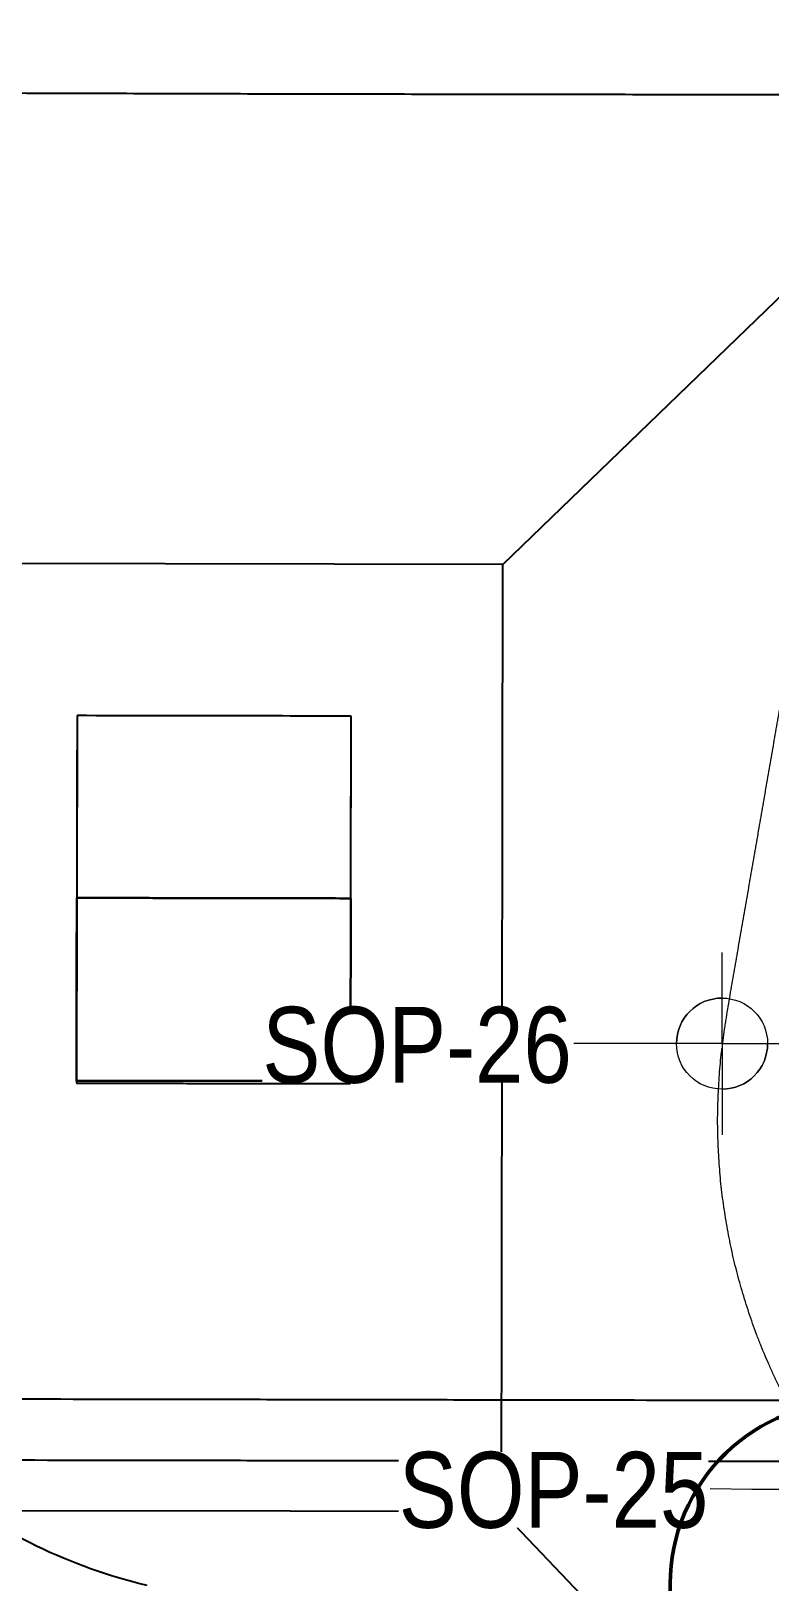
# Model space of a CAD drawing. Header units: metres. Extents: x -1161 to -1080, y 3 to 563.
# Drawn here: x -1115.6 to -1113.17, y 509.77 to 514.87 of the extents above; entities that cross this region are included whole.
import ezdxf

# ---------------------------------------------------------------- set-up
doc = ezdxf.new("R2010")
doc.units = ezdxf.units.M
for name, color, linetype, lineweight in [('A-ANNO-NOTE', 7, 'Continuous', 9), ('A-DETL', 7, 'Continuous', 13), ('A-FLOR', 7, 'Continuous', 50), ('A-GENM', 7, 'Continuous', 35), ('S-FNDN-IDEN', 7, 'Continuous', 18)]:
    doc.layers.add(name, color=color, linetype=linetype, lineweight=lineweight)
doc.layers.add('G-ANNO-SYMB', color=7, linetype='Continuous', lineweight=35, true_color=0x0080ff)
doc.styles.add('Arial Narrow_2', font='ARIALN.TTF', dxfattribs={"height": 0.25})

# ---------------------------------------------------------------- blocks, each defined once
blk = doc.blocks.new('Top of Pavement - RL A - Top of Pavement - RL A-68818558-DRG-2873171 - BARRIER LAYOUT')
at = {"layer": 'A-GENM', "color": 9, "lineweight": 25, "true_color": 0xbebebe}
for points, knots in [([(107.3787, 6.7095), (107.3229, 6.921), (107.2392, 7.2383), (107.1276, 7.6614), (107.0438, 7.9787), (106.9601, 8.296), (106.8485, 8.7191), (106.7173, 9.216), (106.6141, 9.6072), (106.5667, 9.7869)], [0.41818182, 0.41818182, 0.41818182, 0.41818182, 0.42272727, 0.425, 0.42727273, 0.42954545, 0.43181818, 0.43636364, 0.44022405, 0.44022405, 0.44022405, 0.44022405]), ([(106.5149, 9.1997), (106.5707, 8.9882), (106.6545, 8.6709), (106.7518, 8.3021), (106.7933, 8.1448), (106.8069, 8.0933)], [0.563636364, 0.563636364, 0.563636364, 0.563636364, 0.568181818, 0.570454545, 0.571561572, 0.571561572, 0.571561572, 0.571561572]), ([(106.8498, 7.9306), (106.8777, 7.8248), (106.9335, 7.6133), (107.0381, 7.217), (107.1148, 6.9265), (107.1635, 6.7418)], [0.572727273, 0.572727273, 0.572727273, 0.572727273, 0.575, 0.577272727, 0.581242451, 0.581242451, 0.581242451, 0.581242451])]:
    blk.add_open_spline(points, degree=3, knots=knots, dxfattribs=at)
for points in [[(106.4162, 9.574), (106.4491, 9.4493), (106.482, 9.3245), (106.5149, 9.1997)], [(106.807, 8.0928), (106.8213, 8.0387), (106.8356, 7.9846), (106.8498, 7.9306)]]:
    blk.add_open_spline(points, degree=3, dxfattribs=at)
blk = doc.blocks.new('T2DPAA-T2D-C3S-RS-M3D-100334_rvt-1-DRG-2873171 - BARRIER LAYOUT')
at = {"layer": 'A-GENM', "color": 254, "lineweight": 25, "true_color": 0xd1d1d1}
for p, q in [((-1114.0505, 513.1146), (-1112.4519, 514.6605)), ((-1114.0505, 513.1146), (-1116.6365, 513.1192)), ((-1114.0554, 509.997), (-1114.0505, 513.1146)), ((-1115.4521, 512.6167), (-1115.4542, 511.4067)), ((-1114.5501, 512.6151), (-1115.4521, 512.6167)), ((-1114.5523, 511.4051), (-1114.5501, 512.6151)), ((-1115.4542, 511.4067), (-1115.4523, 511.4067)), ((-1115.4522, 511.4067), (-1115.2524, 511.4064)), ((-1115.2522, 511.4064), (-1115.1523, 511.4062)), ((-1115.1522, 511.4062), (-1115.0534, 511.406)), ((-1115.0522, 511.406), (-1114.9531, 511.4059)), ((-1114.9523, 511.4059), (-1114.8529, 511.4057)), ((-1114.8523, 511.4057), (-1114.7527, 511.4055)), ((-1114.7523, 511.4055), (-1114.6525, 511.4053)), ((-1114.6523, 511.4053), (-1114.5524, 511.4051)), ((-1115.7892, 510.0001), (-1114.7511, 509.9982)), ((-1114.7501, 509.9982), (-1114.0554, 509.997)), ((-1114.0554, 509.997), (-1113.7723, 509.6998))]:
    blk.add_line(p, q, dxfattribs=at)
at = {"layer": 'A-GENM', "color": 9, "lineweight": 25, "true_color": 0xbebebe}
for p, q in [((-1115.4532, 512.0167), (-1115.4533, 511.9415)), ((-1114.5513, 511.94), (-1114.5512, 512.0151)), ((-1115.4533, 511.9415), (-1115.4534, 511.8662)), ((-1114.5514, 511.8649), (-1114.5513, 511.94)), ((-1115.4534, 511.8662), (-1115.4536, 511.791)), ((-1114.5516, 511.7898), (-1114.5514, 511.8649)), ((-1115.4536, 511.791), (-1115.4537, 511.7157)), ((-1114.5517, 511.7146), (-1114.5516, 511.7898)), ((-1115.4537, 511.7157), (-1115.4538, 511.6405)), ((-1114.5518, 511.6395), (-1114.5517, 511.7146)), ((-1115.4538, 511.6405), (-1115.454, 511.5652)), ((-1114.552, 511.5644), (-1114.5518, 511.6395)), ((-1115.454, 511.5652), (-1115.4541, 511.49)), ((-1114.5521, 511.4893), (-1114.552, 511.5644)), ((-1115.4541, 511.49), (-1115.4542, 511.4147)), ((-1114.5522, 511.4141), (-1114.5521, 511.4893)), ((-1115.4542, 511.4147), (-1115.4542, 511.4067))]:
    blk.add_line(p, q, dxfattribs=at)
at = {"layer": 'A-GENM', "color": 253, "lineweight": 25, "true_color": 0xa3a3a3}
for p, q in [((-1115.4533, 511.9415), (-1115.4532, 512.0167)), ((-1114.5512, 512.0151), (-1114.5513, 511.94)), ((-1115.4534, 511.8662), (-1115.4533, 511.9415)), ((-1114.5513, 511.94), (-1114.5514, 511.8649)), ((-1115.4536, 511.791), (-1115.4534, 511.8662)), ((-1114.5514, 511.8649), (-1114.5516, 511.7898)), ((-1115.4537, 511.7157), (-1115.4536, 511.791)), ((-1114.5516, 511.7898), (-1114.5517, 511.7146)), ((-1115.4538, 511.6405), (-1115.4537, 511.7157)), ((-1114.5517, 511.7146), (-1114.5518, 511.6395)), ((-1115.454, 511.5652), (-1115.4538, 511.6405)), ((-1114.5518, 511.6395), (-1114.552, 511.5644)), ((-1115.4541, 511.49), (-1115.454, 511.5652)), ((-1114.552, 511.5644), (-1114.5521, 511.4893)), ((-1115.4542, 511.4147), (-1115.4541, 511.49)), ((-1114.5521, 511.4893), (-1114.5522, 511.4141))]:
    blk.add_line(p, q, dxfattribs=at)
at = {"layer": 'A-GENM', "color": 9, "lineweight": 25, "true_color": 0xbebebe, "flags": 128}
for points in [[(-1115.4521, 512.6167), (-1115.4522, 512.5417), (-1115.4524, 512.4667), (-1115.4525, 512.3917), (-1115.4526, 512.3167), (-1115.4528, 512.2417), (-1115.4529, 512.1667), (-1115.453, 512.0917), (-1115.4532, 512.0167)], [(-1114.5512, 512.0151), (-1114.551, 512.0901), (-1114.5509, 512.1651), (-1114.5508, 512.2401), (-1114.5506, 512.3151), (-1114.5505, 512.3901), (-1114.5504, 512.4651), (-1114.5502, 512.5401), (-1114.5501, 512.6151)], [(-1115.4532, 512.0167), (-1115.4533, 511.9415), (-1115.4534, 511.8662), (-1115.4536, 511.791), (-1115.4537, 511.7157), (-1115.4538, 511.6405), (-1115.454, 511.5652), (-1115.4541, 511.49), (-1115.4542, 511.4147)], [(-1114.5522, 511.4141), (-1114.5521, 511.4893), (-1114.552, 511.5644), (-1114.5518, 511.6395), (-1114.5517, 511.7146), (-1114.5516, 511.7898), (-1114.5514, 511.8649), (-1114.5513, 511.94), (-1114.5512, 512.0151)], [(-1114.5523, 511.4051), (-1114.5522, 511.4096), (-1114.5522, 511.4141)]]:
    blk.add_lwpolyline(points, dxfattribs=at)
at = {"layer": 'A-GENM', "color": 9, "lineweight": 25, "true_color": 0xbebebe}
for points, knots in [([(-1119.2057, 514.6799), (-1118.9555, 514.6791), (-1118.4553, 514.6773), (-1117.7048, 514.6744), (-1117.0795, 514.6722), (-1116.5792, 514.6703), (-1116.204, 514.6689), (-1115.8288, 514.6674), (-1115.4536, 514.6661), (-1115.0784, 514.665), (-1114.7032, 514.6639), (-1114.3279, 514.6633), (-1113.9527, 514.6628), (-1113.5775, 514.6622), (-1113.0773, 514.6615), (-1112.7021, 514.6609), (-1112.4519, 514.6605)], [0, 0, 0, 0, 0.111111, 0.222222, 0.333333, 0.388889, 0.444444, 0.5, 0.555556, 0.611111, 0.666667, 0.722222, 0.777778, 0.833333, 0.888889, 1, 1, 1, 1]), ([(-1114.5501, 512.6151), (-1114.6837, 512.6154), (-1114.9844, 512.6159), (-1115.2851, 512.6165), (-1115.4521, 512.6167)], [0, 0, 0, 0, 0.444444, 1, 1, 1, 1])]:
    blk.add_open_spline(points, degree=3, knots=knots, dxfattribs=at)
for points in [[(-1115.3529, 512.0166), (-1115.3863, 512.0166), (-1115.4198, 512.0167), (-1115.4532, 512.0167)], [(-1115.2527, 512.0164), (-1115.2861, 512.0165), (-1115.3195, 512.0165), (-1115.3529, 512.0166)], [(-1115.1525, 512.0162), (-1115.1859, 512.0163), (-1115.2193, 512.0163), (-1115.2527, 512.0164)], [(-1115.0523, 512.016), (-1115.0857, 512.0161), (-1115.1191, 512.0162), (-1115.1525, 512.0162)], [(-1114.9521, 512.0159), (-1114.9855, 512.0159), (-1115.0189, 512.016), (-1115.0523, 512.016)], [(-1114.8518, 512.0157), (-1114.8852, 512.0157), (-1114.9186, 512.0158), (-1114.9521, 512.0159)], [(-1114.7516, 512.0155), (-1114.785, 512.0156), (-1114.8184, 512.0156), (-1114.8518, 512.0157)], [(-1114.6514, 512.0153), (-1114.6848, 512.0154), (-1114.7182, 512.0154), (-1114.7516, 512.0155)], [(-1114.5512, 512.0151), (-1114.5846, 512.0152), (-1114.618, 512.0153), (-1114.6514, 512.0153)], [(-1115.4542, 511.4147), (-1115.4208, 511.4147), (-1115.3874, 511.4147), (-1115.354, 511.4147)], [(-1115.4542, 511.4067), (-1115.4536, 511.4067), (-1115.453, 511.4067), (-1115.4523, 511.4067)], [(-1115.4522, 511.4067), (-1115.3856, 511.4066), (-1115.319, 511.4065), (-1115.2524, 511.4064)], [(-1115.354, 511.4147), (-1115.3206, 511.4147), (-1115.2872, 511.4146), (-1115.2538, 511.4146)], [(-1115.2538, 511.4146), (-1115.2204, 511.4146), (-1115.187, 511.4146), (-1115.1536, 511.4145)], [(-1115.2522, 511.4064), (-1115.2189, 511.4063), (-1115.1856, 511.4063), (-1115.1523, 511.4062)], [(-1115.1536, 511.4145), (-1115.1202, 511.4145), (-1115.0868, 511.4145), (-1115.0533, 511.4145)], [(-1115.1522, 511.4062), (-1115.1192, 511.4062), (-1115.0863, 511.4061), (-1115.0534, 511.406)], [(-1115.0533, 511.4145), (-1115.0199, 511.4145), (-1114.9865, 511.4144), (-1114.9531, 511.4144)], [(-1115.0522, 511.406), (-1115.0192, 511.406), (-1114.9861, 511.4059), (-1114.9531, 511.4059)], [(-1114.9531, 511.4144), (-1114.9197, 511.4144), (-1114.8863, 511.4144), (-1114.8529, 511.4143)], [(-1114.9523, 511.4059), (-1114.9192, 511.4058), (-1114.886, 511.4057), (-1114.8529, 511.4057)], [(-1114.8529, 511.4143), (-1114.8195, 511.4143), (-1114.7861, 511.4143), (-1114.7527, 511.4143)], [(-1114.8523, 511.4057), (-1114.8191, 511.4056), (-1114.7859, 511.4056), (-1114.7527, 511.4055)], [(-1114.7527, 511.4143), (-1114.7193, 511.4143), (-1114.6859, 511.4142), (-1114.6525, 511.4142)], [(-1114.7523, 511.4055), (-1114.719, 511.4054), (-1114.6857, 511.4054), (-1114.6525, 511.4053)], [(-1114.6525, 511.4142), (-1114.619, 511.4142), (-1114.5856, 511.4142), (-1114.5522, 511.4141)], [(-1114.6523, 511.4053), (-1114.619, 511.4053), (-1114.5857, 511.4052), (-1114.5524, 511.4051)]]:
    blk.add_open_spline(points, degree=3, dxfattribs=at)
at = {"layer": 'A-GENM', "color": 253, "lineweight": 25, "true_color": 0xa3a3a3}
for points in [[(-1115.4532, 512.0167), (-1115.4198, 512.0167), (-1115.3863, 512.0166), (-1115.3529, 512.0166)], [(-1115.3529, 512.0166), (-1115.3195, 512.0165), (-1115.2861, 512.0165), (-1115.2527, 512.0164)], [(-1115.2527, 512.0164), (-1115.2193, 512.0163), (-1115.1859, 512.0163), (-1115.1525, 512.0162)], [(-1115.1525, 512.0162), (-1115.1191, 512.0162), (-1115.0857, 512.0161), (-1115.0523, 512.016)], [(-1115.0523, 512.016), (-1115.0189, 512.016), (-1114.9855, 512.0159), (-1114.9521, 512.0159)], [(-1114.9521, 512.0159), (-1114.9186, 512.0158), (-1114.8852, 512.0157), (-1114.8518, 512.0157)], [(-1114.8518, 512.0157), (-1114.8184, 512.0156), (-1114.785, 512.0156), (-1114.7516, 512.0155)], [(-1114.7516, 512.0155), (-1114.7182, 512.0154), (-1114.6848, 512.0154), (-1114.6514, 512.0153)], [(-1114.6514, 512.0153), (-1114.618, 512.0153), (-1114.5846, 512.0152), (-1114.5512, 512.0151)], [(-1115.354, 511.4147), (-1115.3874, 511.4147), (-1115.4208, 511.4147), (-1115.4542, 511.4147)], [(-1115.2538, 511.4146), (-1115.2872, 511.4146), (-1115.3206, 511.4147), (-1115.354, 511.4147)], [(-1115.1536, 511.4145), (-1115.187, 511.4146), (-1115.2204, 511.4146), (-1115.2538, 511.4146)], [(-1115.0533, 511.4145), (-1115.0868, 511.4145), (-1115.1202, 511.4145), (-1115.1536, 511.4145)], [(-1114.9531, 511.4144), (-1114.9865, 511.4144), (-1115.0199, 511.4145), (-1115.0533, 511.4145)], [(-1114.8529, 511.4143), (-1114.8863, 511.4144), (-1114.9197, 511.4144), (-1114.9531, 511.4144)], [(-1114.7527, 511.4143), (-1114.7861, 511.4143), (-1114.8195, 511.4143), (-1114.8529, 511.4143)], [(-1114.6525, 511.4142), (-1114.6859, 511.4142), (-1114.7193, 511.4143), (-1114.7527, 511.4143)], [(-1114.5522, 511.4141), (-1114.5856, 511.4142), (-1114.619, 511.4142), (-1114.6525, 511.4142)]]:
    blk.add_open_spline(points, degree=3, dxfattribs=at)
at = {"layer": 'A-GENM', "color": 253, "lineweight": 25, "true_color": 0xa3a3a3, "rotation": 75.11694444444437}
blk.add_blockref('Top of Pavement - RL A - Top of Pavement - RL A-68818558-DRG-2873171 - BARRIER LAYOUT', (-1134.0578, 404.8616), dxfattribs=at)
blk = doc.blocks.new('Section - SectionHead-4898858-DRG-2873171 - BARRIER LAYOUT')
at = {"layer": 'G-ANNO-SYMB', "lineweight": 9}
h = blk.add_hatch(color=7, dxfattribs=at)
edge = h.paths.add_edge_path()
edge.add_line((-0.002, 0.009), (0.002472, 0.004003))
edge.add_arc((-0.002, 0), 0.006, 41.8277, 138.1723)
edge.add_line((-0.006472, 0.004003), (-0.002, 0.009))
at = {"layer": 'G-ANNO-SYMB', "color": 7, "lineweight": 50}
for p, q in [((-0.002, 0.009), (-0.006472, 0.004003)), ((0.002472, 0.004003), (-0.002, 0.009)), ((0.004, 0), (0.01, 0))]:
    blk.add_line(p, q, dxfattribs=at)
for start, end in [(360, 180), (180, 360)]:
    blk.add_arc((-0.002, 0), 0.006, start, end, dxfattribs=at)

msp = doc.modelspace()

# ---------------------------------------------------------------- linework, layer by layer
at = {"layer": 'A-ANNO-NOTE', "lineweight": 18}
for p, q in [((-1113.3295, 511.5368), (-1113.3295, 511.8368)), ((-1113.3295, 511.5368), (-1113.6295, 511.5368)), ((-1113.3295, 511.5368), (-1113.3295, 511.2368)), ((-1113.3295, 511.5368), (-1113.0295, 511.5368)), ((-1112.9311, 510.0686), (-1113.2311, 510.0686))]:
    msp.add_line(p, q, dxfattribs=at)
msp.add_circle((-1113.3295, 511.5368), 0.15, dxfattribs=at)
for start, end in [(90, 180), (270, 0)]:
    msp.add_arc((-1113.3295, 511.5368), 0.15, start, end, dxfattribs=at)
at = {"layer": 'A-DETL', "lineweight": 25}
msp.add_arc((-1114.8076, 511.4911), 1.7858, 231.7986, 256.5813, dxfattribs=at)
at = {"layer": 'A-FLOR', "lineweight": 18}
for points, knots in [([(-1113.3281, 511.5329), (-1113.3275, 511.5377), (-1113.3252, 511.555), (-1113.3218, 511.5786), (-1113.3181, 511.6035), (-1113.3141, 511.6284), (-1113.3091, 511.6596), (-1113.3027, 511.6969), (-1113.2962, 511.7342), (-1113.2898, 511.7714), (-1113.2811, 511.8212), (-1113.2704, 511.8833), (-1113.2574, 511.9579), (-1113.2444, 512.0324), (-1113.2316, 512.107), (-1113.2186, 512.1816), (-1113.2057, 512.2561), (-1113.1928, 512.3307), (-1113.1799, 512.4053), (-1113.167, 512.4799), (-1113.1541, 512.5544), (-1113.1411, 512.629), (-1113.1282, 512.7036), (-1113.1153, 512.7781), (-1113.1023, 512.8527), (-1113.0894, 512.9273), (-1113.0765, 513.0018), (-1113.0636, 513.0764), (-1113.0507, 513.151), (-1113.0377, 513.2255), (-1113.0248, 513.3001), (-1113.0119, 513.3747), (-1112.999, 513.4492), (-1112.986, 513.5238), (-1112.9731, 513.5984), (-1112.9602, 513.673), (-1112.9473, 513.7475), (-1112.9344, 513.8221), (-1112.9214, 513.8967), (-1112.9085, 513.9712), (-1112.8956, 514.0458), (-1112.8827, 514.1204), (-1112.8697, 514.1949), (-1112.8568, 514.2695), (-1112.8439, 514.3441), (-1112.831, 514.4186), (-1112.818, 514.4932), (-1112.8051, 514.5678), (-1112.7922, 514.6423), (-1112.7793, 514.7169), (-1112.7664, 514.7915), (-1112.7534, 514.8661), (-1112.7405, 514.9406), (-1112.7276, 515.0152), (-1112.7147, 515.0898), (-1112.7017, 515.1643), (-1112.6888, 515.2389), (-1112.6759, 515.3135), (-1112.663, 515.388), (-1112.6501, 515.4626), (-1112.6371, 515.5372), (-1112.6242, 515.6117), (-1112.6113, 515.6863), (-1112.5984, 515.7609), (-1112.5855, 515.8355), (-1112.5725, 515.91), (-1112.5596, 515.9846), (-1112.5467, 516.0592), (-1112.5338, 516.1337), (-1112.5209, 516.2083), (-1112.5079, 516.2829), (-1112.495, 516.3574), (-1112.4821, 516.432), (-1112.4692, 516.5066), (-1112.4562, 516.5811), (-1112.4433, 516.6557), (-1112.4304, 516.7303), (-1112.4175, 516.8049), (-1112.4046, 516.8794), (-1112.3916, 516.954), (-1112.3787, 517.0286), (-1112.3658, 517.1031), (-1112.3529, 517.1777), (-1112.3399, 517.2523), (-1112.327, 517.3268), (-1112.3141, 517.4014), (-1112.3012, 517.476), (-1112.2883, 517.5505), (-1112.2753, 517.6251), (-1112.2624, 517.6997), (-1112.2495, 517.7743), (-1112.2366, 517.8488), (-1112.2237, 517.9234), (-1112.2108, 517.998), (-1112.1978, 518.0725), (-1112.1849, 518.1471), (-1112.172, 518.2217), (-1112.159, 518.2962), (-1112.1461, 518.3708), (-1112.1332, 518.4454), (-1112.1203, 518.5199), (-1112.1074, 518.5945), (-1112.0945, 518.6691), (-1112.0816, 518.7437), (-1112.0686, 518.8182), (-1112.0556, 518.8928), (-1112.0427, 518.9673), (-1112.0298, 519.0419), (-1112.0169, 519.1165), (-1112.004, 519.1911), (-1111.9911, 519.2657), (-1111.9782, 519.3402), (-1111.9653, 519.4148), (-1111.9524, 519.4894), (-1111.9395, 519.5639), (-1111.9265, 519.6385), (-1111.9135, 519.7131), (-1111.9006, 519.7876), (-1111.8877, 519.8622), (-1111.8748, 519.9368), (-1111.8619, 520.0113), (-1111.849, 520.0859), (-1111.8361, 520.1605), (-1111.8232, 520.235), (-1111.8102, 520.3096), (-1111.7973, 520.3842), (-1111.7844, 520.4588), (-1111.7714, 520.5333), (-1111.7585, 520.6079), (-1111.7456, 520.6824), (-1111.7327, 520.757), (-1111.7198, 520.8316), (-1111.7069, 520.9062), (-1111.6939, 520.9807), (-1111.681, 521.0553), (-1111.6681, 521.1299), (-1111.6552, 521.2045), (-1111.6423, 521.279), (-1111.6294, 521.3536), (-1111.6164, 521.4281), (-1111.6035, 521.5027), (-1111.5906, 521.5773), (-1111.5776, 521.6519), (-1111.5647, 521.7264), (-1111.5518, 521.801), (-1111.5389, 521.8756), (-1111.526, 521.9501), (-1111.5131, 522.0247), (-1111.5002, 522.0993), (-1111.4873, 522.1739), (-1111.4743, 522.2484), (-1111.4613, 522.323), (-1111.4484, 522.3976), (-1111.4355, 522.4721), (-1111.4226, 522.5467), (-1111.4097, 522.6213), (-1111.3968, 522.6958), (-1111.3839, 522.7704), (-1111.371, 522.845), (-1111.358, 522.9195), (-1111.3451, 522.9941), (-1111.3322, 523.0687), (-1111.3193, 523.1433), (-1111.3063, 523.2178), (-1111.2934, 523.2924), (-1111.2805, 523.3669), (-1111.2676, 523.4415), (-1111.2547, 523.5161), (-1111.2417, 523.5907), (-1111.2288, 523.6652), (-1111.2159, 523.7398), (-1111.203, 523.8144), (-1111.1922, 523.8765), (-1111.1836, 523.9262), (-1111.1772, 523.9635), (-1111.1718, 523.9946), (-1111.1675, 524.0194), (-1111.1642, 524.0381), (-1111.161, 524.0567), (-1111.1578, 524.0753), (-1111.1545, 524.0939), (-1111.1513, 524.1127), (-1111.1479, 524.1321), (-1111.1445, 524.152), (-1111.1411, 524.1716), (-1111.1378, 524.1904), (-1111.1348, 524.2076), (-1111.132, 524.2239), (-1111.1292, 524.2402), (-1111.1262, 524.2575), (-1111.1229, 524.2766), (-1111.1194, 524.2966), (-1111.1165, 524.3135), (-1111.1142, 524.3267), (-1111.112, 524.3396), (-1111.1092, 524.3553), (-1111.106, 524.3739), (-1111.1028, 524.3924), (-1111.0996, 524.4109), (-1111.0964, 524.4296), (-1111.0921, 524.4544), (-1111.0867, 524.4855), (-1111.0803, 524.5228), (-1111.0716, 524.5725), (-1111.0609, 524.6346), (-1111.048, 524.7092), (-1111.0351, 524.7838), (-1111.0222, 524.8584), (-1111.0092, 524.9329), (-1110.9963, 525.0075), (-1110.979, 525.1069), (-1110.9575, 525.2312), (-1110.936, 525.3555), (-1110.9188, 525.4549), (-1110.9059, 525.5295), (-1110.8929, 525.6041), (-1110.8757, 525.7035), (-1110.8585, 525.8029), (-1110.8413, 525.9023), (-1110.824, 526.0018), (-1110.8068, 526.1012), (-1110.7896, 526.2006), (-1110.7788, 526.2628), (-1110.7702, 526.3125), (-1110.7637, 526.3498), (-1110.7573, 526.387), (-1110.7508, 526.4243), (-1110.7443, 526.4619), (-1110.7378, 526.4994), (-1110.7315, 526.5361), (-1110.7251, 526.5727), (-1110.7187, 526.6101), (-1110.7122, 526.6476), (-1110.7057, 526.6851), (-1110.697, 526.7352), (-1110.6863, 526.7971), (-1110.6733, 526.8718), (-1110.6603, 526.9463), (-1110.6431, 527.0457), (-1110.6216, 527.17), (-1110.5958, 527.3192), (-1110.5743, 527.4434), (-1110.5571, 527.5429), (-1110.5441, 527.6174), (-1110.5312, 527.692), (-1110.5183, 527.7666), (-1110.5054, 527.8412), (-1110.4924, 527.9157), (-1110.4795, 527.9903), (-1110.4666, 528.0649), (-1110.4537, 528.1394), (-1110.4408, 528.214), (-1110.4278, 528.2886), (-1110.4149, 528.3631), (-1110.402, 528.4377), (-1110.3891, 528.5123), (-1110.3762, 528.5869), (-1110.3633, 528.6614), (-1110.3504, 528.736), (-1110.3374, 528.8106), (-1110.3244, 528.8851), (-1110.3115, 528.9597), (-1110.2986, 529.0343), (-1110.2857, 529.1088), (-1110.2728, 529.1834), (-1110.2599, 529.258), (-1110.247, 529.3325), (-1110.2341, 529.4071), (-1110.2233, 529.4692), (-1110.2147, 529.519), (-1110.2082, 529.5563), (-1110.203, 529.5872), (-1110.1987, 529.6119), (-1110.1954, 529.6304), (-1110.1919, 529.6491), (-1110.1873, 529.674), (-1110.183, 529.6955), (-1110.1797, 529.7108), (-1110.1791, 529.7137)], [-0.9433862, -0.9433862, -0.9433862, -0.9433862, -0.943, -0.942, -0.9415, -0.941, -0.94, -0.939, -0.938, -0.937, -0.936, -0.934, -0.932, -0.93, -0.928, -0.926, -0.924, -0.922, -0.92, -0.918, -0.916, -0.914, -0.912, -0.91, -0.908, -0.906, -0.904, -0.902, -0.9, -0.898, -0.896, -0.894, -0.892, -0.89, -0.888, -0.886, -0.884, -0.882, -0.88, -0.878, -0.876, -0.874, -0.872, -0.87, -0.868, -0.866, -0.864, -0.862, -0.86, -0.858, -0.856, -0.854, -0.852, -0.85, -0.848, -0.846, -0.844, -0.842, -0.84, -0.838, -0.836, -0.834, -0.832, -0.83, -0.828, -0.826, -0.824, -0.822, -0.82, -0.818, -0.816, -0.814, -0.812, -0.81, -0.808, -0.806, -0.804, -0.802, -0.8, -0.798, -0.796, -0.794, -0.792, -0.79, -0.788, -0.786, -0.784, -0.782, -0.78, -0.778, -0.776, -0.774, -0.772, -0.77, -0.768, -0.766, -0.764, -0.762, -0.76, -0.758, -0.756, -0.754, -0.752, -0.75, -0.748, -0.746, -0.744, -0.742, -0.74, -0.738, -0.736, -0.734, -0.732, -0.73, -0.728, -0.726, -0.724, -0.722, -0.72, -0.718, -0.716, -0.714, -0.712, -0.71, -0.708, -0.706, -0.704, -0.702, -0.7, -0.698, -0.696, -0.694, -0.692, -0.69, -0.688, -0.686, -0.684, -0.682, -0.68, -0.678, -0.676, -0.674, -0.672, -0.67, -0.668, -0.666, -0.664, -0.662, -0.66, -0.658, -0.656, -0.654, -0.652, -0.65, -0.648, -0.646, -0.644, -0.642, -0.64, -0.638, -0.636, -0.634, -0.632, -0.63, -0.628, -0.626, -0.624, -0.622, -0.62, -0.618, -0.616, -0.614, -0.612, -0.611, -0.61, -0.609, -0.6085, -0.608, -0.6075, -0.607, -0.6065, -0.606, -0.6055, -0.605, -0.6045, -0.604, -0.6035, -0.603, -0.6025, -0.602, -0.6015, -0.601, -0.6005, -0.60025, -0.6, -0.5995, -0.599, -0.5985, -0.598, -0.5975, -0.597, -0.596, -0.595, -0.594, -0.592, -0.59, -0.588, -0.586, -0.584, -0.582, -0.58, -0.576, -0.572, -0.57, -0.568, -0.566, -0.564, -0.56, -0.558, -0.556, -0.552, -0.55, -0.548, -0.547, -0.546, -0.545, -0.544, -0.543, -0.542, -0.541, -0.54, -0.539, -0.538, -0.537, -0.536, -0.534, -0.532, -0.53, -0.528, -0.524, -0.52, -0.516, -0.514, -0.512, -0.51, -0.508, -0.506, -0.504, -0.502, -0.5, -0.498, -0.496, -0.494, -0.492, -0.49, -0.488, -0.486, -0.484, -0.482, -0.48, -0.478, -0.476, -0.474, -0.472, -0.47, -0.468, -0.466, -0.464, -0.462, -0.461, -0.46, -0.459, -0.4585, -0.458, -0.4575, -0.457, -0.456, -0.4557649, -0.4557649, -0.4557649, -0.4557649]), ([(-1113.0182, 510.1907), (-1113.022, 510.1965), (-1113.0326, 510.2129), (-1113.0498, 510.2401), (-1113.0758, 510.2833), (-1113.1002, 510.3275), (-1113.1237, 510.3722), (-1113.1408, 510.406), (-1113.1571, 510.4401), (-1113.178, 510.486), (-1113.1972, 510.5327), (-1113.2157, 510.5797), (-1113.2288, 510.6151), (-1113.2411, 510.6509), (-1113.2527, 510.687), (-1113.2636, 510.7232), (-1113.2771, 510.7718), (-1113.2899, 510.8207), (-1113.3006, 510.87), (-1113.308, 510.9071), (-1113.3147, 510.9443), (-1113.3228, 510.9941), (-1113.3299, 511.0441), (-1113.335, 511.0943), (-1113.338, 511.132), (-1113.3406, 511.1698), (-1113.3424, 511.2076), (-1113.3436, 511.2454), (-1113.3442, 511.2959), (-1113.3428, 511.3463), (-1113.3406, 511.3967), (-1113.3382, 511.4345), (-1113.335, 511.4722), (-1113.332, 511.5015), (-1113.33, 511.5182), (-1113.3295, 511.5224)], [-0.98054946, -0.98054946, -0.98054946, -0.98054946, -0.98, -0.979, -0.978, -0.976, -0.975, -0.974, -0.973, -0.972, -0.97, -0.969, -0.968, -0.967, -0.966, -0.965, -0.964, -0.962, -0.961, -0.96, -0.959, -0.958, -0.956, -0.955, -0.954, -0.953, -0.952, -0.951, -0.95, -0.948, -0.947, -0.946, -0.945, -0.944, -0.9436655, -0.9436655, -0.9436655, -0.9436655])]:
    msp.add_open_spline(points, degree=3, knots=knots, dxfattribs=at)
at = {"layer": 'S-FNDN-IDEN'}
for p, q in [((-1113.5741, 511.5368), (-1113.8173, 511.5368)), ((-1113.2289, 510.0686), (-1113.3682, 510.0716))]:
    msp.add_line(p, q, dxfattribs=at)

# ---------------------------------------------------------------- block references
at = {"lineweight": 5}
msp.add_blockref('T2DPAA-T2D-C3S-RS-M3D-100334_rvt-1-DRG-2873171 - BARRIER LAYOUT', (0, 0), dxfattribs=at)

# ---------------------------------------------------------------- next in the draw order: texts
at = {"layer": 'S-FNDN-IDEN', "lineweight": 9, "char_height": 0.25, "attachment_point": 1, "style": 'Arial Narrow_2', "bg_fill": 3, "box_fill_scale": 1, "bg_fill_color": 256, "bg_fill_true_color": 13158600, "bg_fill_transparency": 0}
for s, insert in [('SOP-26', (-1114.8423, 511.6579)), ('SOP-25', (-1114.3932, 510.1927))]:
    msp.add_mtext(s, dxfattribs=dict(at, insert=insert))

# ---------------------------------------------------------------- next in the draw order: block references
at = {"layer": 'G-ANNO-SYMB', "color": 7, "lineweight": 50, "xscale": 99.99999999999996, "yscale": 99.99999999999996, "zscale": 99.99999999999996, "rotation": 334.1169444444438}
msp.add_blockref('Section - SectionHead-4898858-DRG-2873171 - BARRIER LAYOUT', (-1112.7202, 509.6695), dxfattribs=at)

doc.saveas('drawing.dxf')
